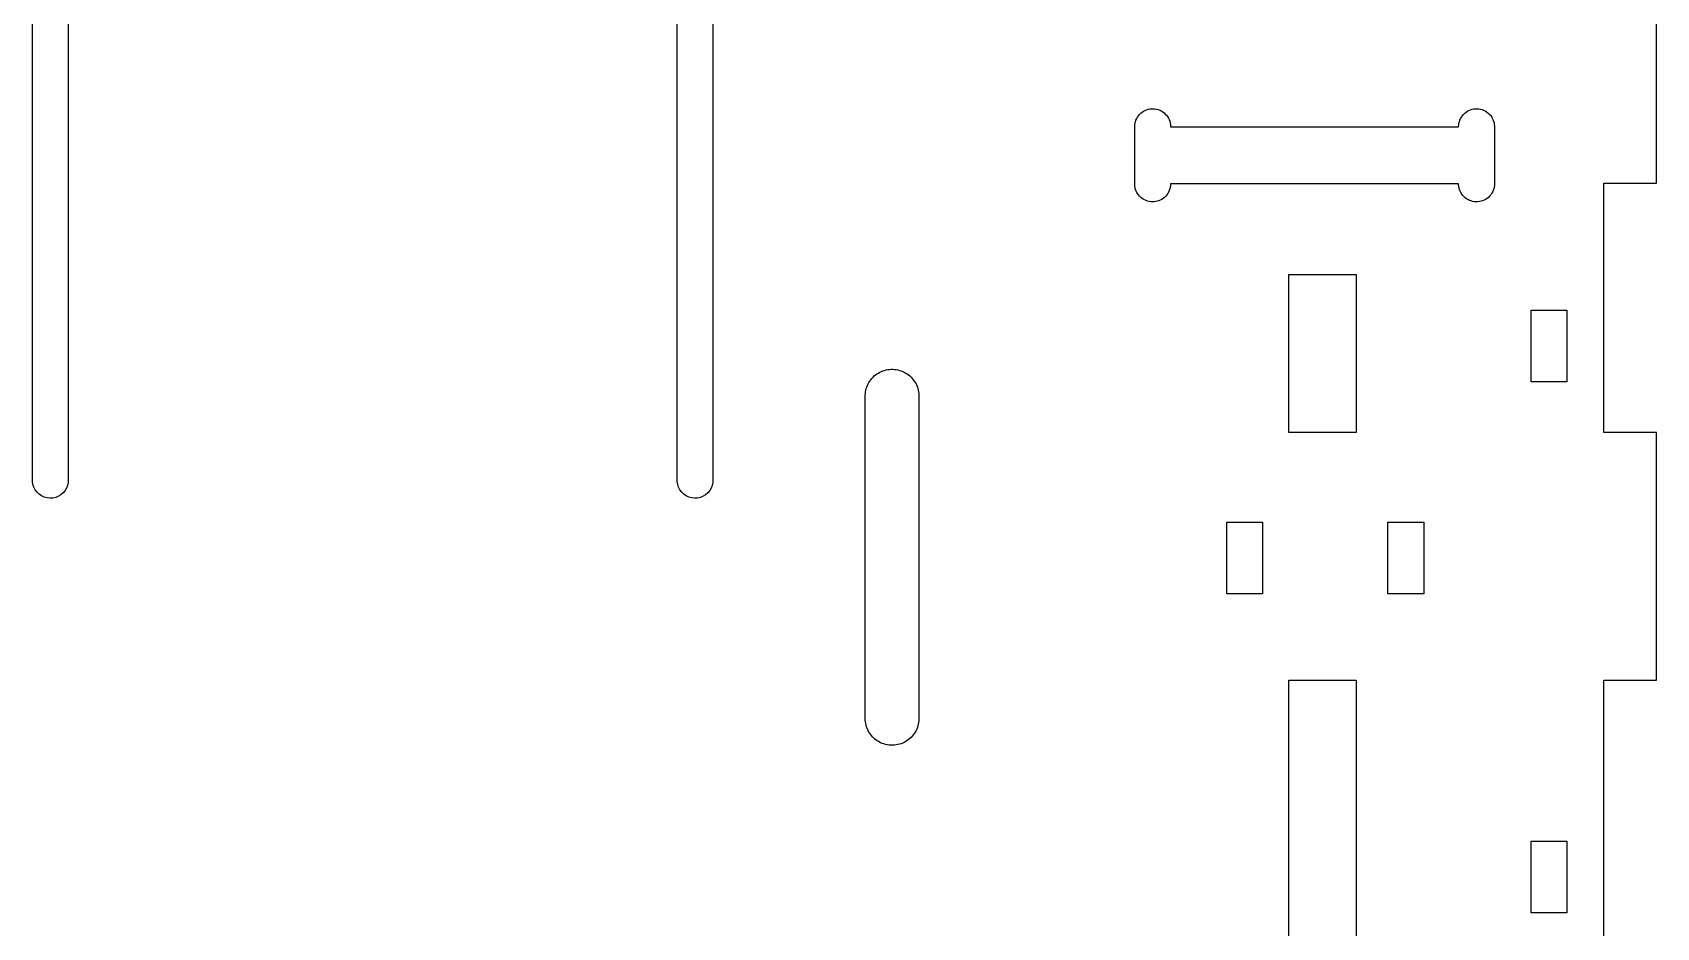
# Model space of a CAD drawing. Header units: metres. Extents: x -72 to 72, y -100 to 100.
# Drawn here: x -19 to 71.7, y 0 to 50 of the extents above; entities that cross this region are included whole.
import ezdxf

# ---------------------------------------------------------------- set-up
doc = ezdxf.new("R2010")
doc.units = ezdxf.units.M

msp = doc.modelspace()

# ---------------------------------------------------------------- linework, layer by layer
for p, q in [((-18.9971, 24.9247), (-19, 75)), ((-17, 75), (-17, 25)), ((17.0028, 24.9247), (17, 75)), ((19, 75), (19, 25)), ((71.686, 41.6001), (71.686, 69.7212)), ((42.7057, 45.2858), (42.7598, 45.3629)), ((42.7598, 45.3629), (42.821, 45.4345)), ((42.821, 45.4345), (42.8887, 45.5001)), ((42.8887, 45.5001), (42.9622, 45.559)), ((42.9622, 45.559), (43.041, 45.6107)), ((43.041, 45.6107), (43.1242, 45.6548)), ((43.1242, 45.6548), (43.2113, 45.6909)), ((43.2113, 45.6909), (43.3013, 45.7186)), ((43.3013, 45.7186), (43.3936, 45.7377)), ((43.3936, 45.7377), (43.4872, 45.748)), ((43.4872, 45.748), (43.5814, 45.7495)), ((43.5814, 45.7495), (43.6753, 45.7421)), ((43.6753, 45.7421), (43.7681, 45.7259)), ((43.7681, 45.7259), (43.859, 45.701)), ((43.859, 45.701), (43.9471, 45.6677)), ((43.9471, 45.6677), (44.0318, 45.6263)), ((44.0318, 45.6263), (44.1121, 45.5771)), ((44.1121, 45.5771), (44.1874, 45.5205)), ((44.1874, 45.5205), (44.2571, 45.4571)), ((44.2571, 45.4571), (44.3205, 45.3874)), ((44.3205, 45.3874), (44.3771, 45.3121)), ((60.7917, 45.2858), (60.8458, 45.3629)), ((60.8458, 45.3629), (60.907, 45.4345)), ((60.907, 45.4345), (60.9747, 45.5001)), ((60.9747, 45.5001), (61.0482, 45.559)), ((61.0482, 45.559), (61.1269, 45.6107)), ((61.1269, 45.6107), (61.2102, 45.6548)), ((61.2102, 45.6548), (61.2972, 45.6909)), ((61.2972, 45.6909), (61.3873, 45.7186)), ((61.3873, 45.7186), (61.4796, 45.7377)), ((61.4796, 45.7377), (61.5732, 45.748)), ((61.5732, 45.748), (61.6674, 45.7495)), ((61.6674, 45.7495), (61.7613, 45.7421)), ((61.7613, 45.7421), (61.8541, 45.7259)), ((61.8541, 45.7259), (61.945, 45.701)), ((61.945, 45.701), (62.0331, 45.6677)), ((62.0331, 45.6677), (62.1177, 45.6263)), ((62.1177, 45.6263), (62.1981, 45.5771)), ((62.1981, 45.5771), (62.2734, 45.5205)), ((62.2734, 45.5205), (62.3431, 45.4571)), ((62.3431, 45.4571), (62.4065, 45.3874)), ((62.4065, 45.3874), (62.4631, 45.3121)), ((42.55, 44.75), (42.5544, 44.8441)), ((42.5505, 41.5186), (42.55, 44.75)), ((42.5544, 44.8441), (42.5677, 44.9374)), ((42.5677, 44.9374), (42.5897, 45.029)), ((42.5897, 45.029), (42.6202, 45.1181)), ((42.6202, 45.1181), (42.659, 45.204)), ((42.659, 45.204), (42.7057, 45.2858)), ((44.3771, 45.3121), (44.4263, 45.2318)), ((44.4263, 45.2318), (44.4677, 45.1471)), ((44.4677, 45.1471), (44.5011, 45.059)), ((44.5011, 45.059), (44.5259, 44.9681)), ((44.5259, 44.9681), (44.5421, 44.8753)), ((44.5421, 44.8753), (44.5495, 44.7814)), ((44.5495, 44.7814), (44.5495, 44.75)), ((44.5495, 44.75), (60.636, 44.75)), ((60.636, 44.75), (60.6404, 44.8441)), ((60.6404, 44.8441), (60.6537, 44.9374)), ((60.6537, 44.9374), (60.6757, 45.029)), ((60.6757, 45.029), (60.7062, 45.1181)), ((60.7062, 45.1181), (60.745, 45.204)), ((60.745, 45.204), (60.7917, 45.2858)), ((62.4631, 45.3121), (62.5123, 45.2318)), ((62.5123, 45.2318), (62.5537, 45.1471)), ((62.5537, 45.1471), (62.587, 45.059)), ((62.587, 45.059), (62.6119, 44.9681)), ((62.6119, 44.9681), (62.6281, 44.8753)), ((62.6281, 44.8753), (62.6355, 44.7814)), ((62.6355, 44.7814), (62.636, 41.55)), ((42.5579, 41.4247), (42.5505, 41.5186)), ((42.5741, 41.3319), (42.5579, 41.4247)), ((42.5989, 41.241), (42.5741, 41.3319)), ((42.6322, 41.1529), (42.5989, 41.241)), ((42.6737, 41.0683), (42.6322, 41.1529)), ((42.7057, 41.0142), (42.6737, 41.0683)), ((42.7598, 40.9371), (42.7057, 41.0142)), ((42.821, 40.8655), (42.7598, 40.9371)), ((42.8887, 40.7999), (42.821, 40.8655)), ((44.279, 40.8655), (44.2113, 40.7999)), ((44.3401, 40.9371), (44.279, 40.8655)), ((44.3943, 41.0142), (44.3401, 40.9371)), ((44.441, 41.096), (44.3943, 41.0142)), ((44.4798, 41.1819), (44.441, 41.096)), ((44.5103, 41.271), (44.4798, 41.1819)), ((44.5323, 41.3626), (44.5103, 41.271)), ((44.5421, 41.4247), (44.5323, 41.3626)), ((44.5495, 41.5186), (44.5421, 41.4247)), ((60.6365, 41.55), (44.5495, 41.55)), ((44.5495, 41.55), (44.5495, 41.5186)), ((60.6365, 41.5186), (60.6365, 41.55)), ((60.6439, 41.4247), (60.6365, 41.5186)), ((60.6601, 41.3319), (60.6439, 41.4247)), ((60.6849, 41.241), (60.6601, 41.3319)), ((60.7182, 41.1529), (60.6849, 41.241)), ((60.7597, 41.0683), (60.7182, 41.1529)), ((60.8089, 40.9879), (60.7597, 41.0683)), ((60.8655, 40.9126), (60.8089, 40.9879)), ((60.9289, 40.8429), (60.8655, 40.9126)), ((60.9986, 40.7795), (60.9289, 40.8429)), ((62.3649, 40.8655), (62.2973, 40.7999)), ((62.4261, 40.9371), (62.3649, 40.8655)), ((62.4803, 41.0142), (62.4261, 40.9371)), ((62.527, 41.096), (62.4803, 41.0142)), ((62.5658, 41.1819), (62.527, 41.096)), ((62.5963, 41.271), (62.5658, 41.1819)), ((62.6183, 41.3626), (62.5963, 41.271)), ((62.6315, 41.4559), (62.6183, 41.3626)), ((62.636, 41.55), (62.6315, 41.4559)), ((68.7388, 41.6), (71.686, 41.6001)), ((68.7389, 27.6665), (68.7388, 41.6)), ((42.9622, 40.741), (42.8887, 40.7999)), ((43.0142, 40.7057), (42.9622, 40.741)), ((43.096, 40.659), (43.0142, 40.7057)), ((43.1819, 40.6202), (43.096, 40.659)), ((43.271, 40.5897), (43.1819, 40.6202)), ((43.3626, 40.5677), (43.271, 40.5897)), ((43.4559, 40.5544), (43.3626, 40.5677)), ((43.5186, 40.5505), (43.4559, 40.5544)), ((43.6128, 40.552), (43.5186, 40.5505)), ((43.7064, 40.5623), (43.6128, 40.552)), ((43.7987, 40.5814), (43.7064, 40.5623)), ((43.8887, 40.6091), (43.7987, 40.5814)), ((43.9758, 40.6452), (43.8887, 40.6091)), ((44.059, 40.6893), (43.9758, 40.6452)), ((44.1378, 40.741), (44.059, 40.6893)), ((44.2113, 40.7999), (44.1378, 40.741)), ((61.0739, 40.7229), (60.9986, 40.7795)), ((61.1542, 40.6737), (61.0739, 40.7229)), ((61.2388, 40.6322), (61.1542, 40.6737)), ((61.327, 40.599), (61.2388, 40.6322)), ((61.4178, 40.5741), (61.327, 40.599)), ((61.5107, 40.5579), (61.4178, 40.5741)), ((61.6046, 40.5505), (61.5107, 40.5579)), ((61.6988, 40.552), (61.6046, 40.5505)), ((61.7924, 40.5623), (61.6988, 40.552)), ((61.8847, 40.5814), (61.7924, 40.5623)), ((61.9747, 40.6091), (61.8847, 40.5814)), ((62.0618, 40.6452), (61.9747, 40.6091)), ((62.145, 40.6893), (62.0618, 40.6452)), ((62.2238, 40.741), (62.145, 40.6893)), ((62.2973, 40.7999), (62.2238, 40.741)), ((51.1543, 36.5), (54.9233, 36.5001)), ((51.1544, 27.6665), (51.1543, 36.5)), ((54.9233, 36.5001), (54.9233, 27.6665)), ((64.686, 30.5), (64.686, 34.5)), ((64.686, 34.5), (66.686, 34.5)), ((66.686, 34.5), (66.686, 30.5)), ((28.008, 30.8252), (28.0806, 30.8852)), ((28.0806, 30.8852), (28.1569, 30.9406)), ((28.1569, 30.9406), (28.2364, 30.9911)), ((28.2364, 30.9911), (28.319, 31.0365)), ((28.319, 31.0365), (28.4043, 31.0766)), ((28.4043, 31.0766), (28.4919, 31.1113)), ((28.4919, 31.1113), (28.5815, 31.1404)), ((28.5815, 31.1404), (28.6728, 31.1639)), ((28.6728, 31.1639), (28.7653, 31.1815)), ((28.7653, 31.1815), (28.8588, 31.1933)), ((28.8588, 31.1933), (28.9529, 31.1992)), ((28.9529, 31.1992), (29.0471, 31.1992)), ((29.0471, 31.1992), (29.1412, 31.1933)), ((29.1412, 31.1933), (29.2346, 31.1815)), ((29.2346, 31.1815), (29.3272, 31.1639)), ((29.3272, 31.1639), (29.4185, 31.1404)), ((29.4185, 31.1404), (29.5081, 31.1113)), ((29.5081, 31.1113), (29.5957, 31.0766)), ((29.5957, 31.0766), (29.681, 31.0365)), ((29.681, 31.0365), (29.7635, 30.9911)), ((29.7635, 30.9911), (29.8431, 30.9406)), ((29.8431, 30.9406), (29.9194, 30.8852)), ((29.9194, 30.8852), (29.992, 30.8252)), ((27.5067, 29.8412), (27.5185, 29.9346)), ((27.5185, 29.9346), (27.5361, 30.0272)), ((27.5361, 30.0272), (27.5596, 30.1185)), ((27.5596, 30.1185), (27.5887, 30.2081)), ((27.5887, 30.2081), (27.6234, 30.2957)), ((27.6234, 30.2957), (27.6635, 30.381)), ((27.6635, 30.381), (27.7089, 30.4636)), ((27.7089, 30.4636), (27.7594, 30.5431)), ((27.7594, 30.5431), (27.8148, 30.6194)), ((27.8148, 30.6194), (27.8748, 30.692)), ((27.8748, 30.692), (27.9393, 30.7607)), ((27.9393, 30.7607), (28.008, 30.8252)), ((29.992, 30.8252), (30.0607, 30.7607)), ((30.0607, 30.7607), (30.1252, 30.692)), ((30.1252, 30.692), (30.1852, 30.6194)), ((30.1852, 30.6194), (30.2406, 30.5431)), ((30.2406, 30.5431), (30.2911, 30.4636)), ((30.2911, 30.4636), (30.3365, 30.381)), ((30.3365, 30.381), (30.3766, 30.2957)), ((30.3766, 30.2957), (30.4113, 30.2081)), ((30.4113, 30.2081), (30.4404, 30.1185)), ((30.4404, 30.1185), (30.4639, 30.0272)), ((30.4639, 30.0272), (30.4815, 29.9346)), ((30.4815, 29.9346), (30.4933, 29.8412)), ((66.686, 30.5), (64.686, 30.5)), ((27.5, 11.7), (27.5007, 29.7471)), ((27.5007, 29.7471), (27.5067, 29.8412)), ((30.4933, 29.8412), (30.4993, 29.7471)), ((30.4993, 29.7471), (30.4993, 11.6529)), ((54.9233, 27.6665), (51.1544, 27.6665)), ((71.686, 27.6665), (68.7389, 27.6665)), ((71.686, 13.8334), (71.686, 27.6665)), ((-18.9716, 24.7635), (-18.9971, 24.9247)), ((-18.9202, 24.6086), (-18.9716, 24.7635)), ((-18.8443, 24.4642), (-18.9202, 24.6086)), ((-17.1006, 24.5629), (-17.1837, 24.4224)), ((-17.0415, 24.715), (-17.1006, 24.5629)), ((-17.0079, 24.8747), (-17.0415, 24.715)), ((-17, 25), (-17.0079, 24.8747)), ((17.0284, 24.7635), (17.0028, 24.9247)), ((17.0797, 24.6086), (17.0284, 24.7635)), ((17.1557, 24.4642), (17.0797, 24.6086)), ((18.8994, 24.5629), (18.8163, 24.4224)), ((18.9585, 24.715), (18.8994, 24.5629)), ((18.9921, 24.8747), (18.9585, 24.715)), ((19, 25), (18.9921, 24.8747)), ((-18.7459, 24.334), (-18.8443, 24.4642)), ((-18.6277, 24.2215), (-18.7459, 24.334)), ((-18.4927, 24.1298), (-18.6277, 24.2215)), ((-18.3446, 24.0613), (-18.4927, 24.1298)), ((-18.1874, 24.0177), (-18.3446, 24.0613)), ((-18.0251, 24.0003), (-18.1874, 24.0177)), ((-17.8622, 24.0096), (-18.0251, 24.0003)), ((-17.703, 24.0451), (-17.8622, 24.0096)), ((-17.5516, 24.1062), (-17.703, 24.0451)), ((-17.4122, 24.191), (-17.5516, 24.1062)), ((-17.2885, 24.2974), (-17.4122, 24.191)), ((-17.1837, 24.4224), (-17.2885, 24.2974)), ((17.254, 24.334), (17.1557, 24.4642)), ((17.3723, 24.2215), (17.254, 24.334)), ((17.5072, 24.1298), (17.3723, 24.2215)), ((17.6553, 24.0613), (17.5072, 24.1298)), ((17.8126, 24.0177), (17.6553, 24.0613)), ((17.9749, 24.0003), (17.8126, 24.0177)), ((18.1378, 24.0096), (17.9749, 24.0003)), ((18.297, 24.0451), (18.1378, 24.0096)), ((18.4484, 24.1062), (18.297, 24.0451)), ((18.5878, 24.191), (18.4484, 24.1062)), ((18.7115, 24.2974), (18.5878, 24.191)), ((18.8163, 24.4224), (18.7115, 24.2974)), ((47.686, 18.6667), (47.686, 22.6667)), ((47.686, 22.6667), (49.686, 22.6667)), ((49.686, 22.6667), (49.686, 18.6667)), ((56.686, 18.6667), (56.686, 22.6667)), ((56.686, 22.6667), (58.686, 22.6667)), ((58.686, 22.6667), (58.686, 18.6667)), ((49.686, 18.6667), (47.686, 18.6667)), ((58.686, 18.6667), (56.686, 18.6667)), ((51.1543, 13.8333), (54.9233, 13.8334)), ((51.1544, -2.86659), (51.1543, 13.8333)), ((54.9233, 13.8334), (54.9233, -2.86659)), ((68.7388, 13.8333), (71.686, 13.8334)), ((68.7389, -2.86659), (68.7388, 13.8333)), ((27.5029, 11.6058), (27.5, 11.7)), ((27.5118, 11.512), (27.5029, 11.6058)), ((27.5266, 11.4189), (27.5118, 11.512)), ((27.5471, 11.327), (27.5266, 11.4189)), ((27.5734, 11.2365), (27.5471, 11.327)), ((27.6053, 11.1478), (27.5734, 11.2365)), ((27.6427, 11.0613), (27.6053, 11.1478)), ((27.6855, 10.9774), (27.6427, 11.0613)), ((27.7335, 10.8963), (27.6855, 10.9774)), ((27.7865, 10.8183), (27.7335, 10.8963)), ((30.2911, 10.9364), (30.2406, 10.8569)), ((30.3365, 11.019), (30.2911, 10.9364)), ((30.3766, 11.1043), (30.3365, 11.019)), ((30.4113, 11.1919), (30.3766, 11.1043)), ((30.4404, 11.2815), (30.4113, 11.1919)), ((30.4639, 11.3728), (30.4404, 11.2815)), ((30.4815, 11.4653), (30.4639, 11.3728)), ((30.4933, 11.5588), (30.4815, 11.4653)), ((30.4993, 11.6529), (30.4933, 11.5588)), ((27.8442, 10.7439), (27.7865, 10.8183)), ((27.9065, 10.6732), (27.8442, 10.7439)), ((27.9732, 10.6065), (27.9065, 10.6732)), ((28.0439, 10.5442), (27.9732, 10.6065)), ((28.1183, 10.4865), (28.0439, 10.5442)), ((28.1963, 10.4335), (28.1183, 10.4865)), ((28.2774, 10.3855), (28.1963, 10.4335)), ((28.3613, 10.3428), (28.2774, 10.3855)), ((28.4478, 10.3053), (28.3613, 10.3428)), ((28.5365, 10.2734), (28.4478, 10.3053)), ((28.627, 10.2471), (28.5365, 10.2734)), ((28.7189, 10.2266), (28.627, 10.2471)), ((28.812, 10.2118), (28.7189, 10.2266)), ((28.9058, 10.203), (28.812, 10.2118)), ((29, 10.2), (28.9058, 10.203)), ((29.0471, 10.2007), (29, 10.2)), ((29.1412, 10.2066), (29.0471, 10.2007)), ((29.2346, 10.2185), (29.1412, 10.2066)), ((29.3272, 10.2361), (29.2346, 10.2185)), ((29.4185, 10.2596), (29.3272, 10.2361)), ((29.5081, 10.2887), (29.4185, 10.2596)), ((29.5957, 10.3234), (29.5081, 10.2887)), ((29.681, 10.3635), (29.5957, 10.3234)), ((29.7635, 10.4089), (29.681, 10.3635)), ((29.8431, 10.4594), (29.7635, 10.4089)), ((29.9194, 10.5148), (29.8431, 10.4594)), ((29.992, 10.5748), (29.9194, 10.5148)), ((30.0607, 10.6393), (29.992, 10.5748)), ((30.1252, 10.708), (30.0607, 10.6393)), ((30.1852, 10.7806), (30.1252, 10.708)), ((30.2406, 10.8569), (30.1852, 10.7806)), ((64.686, 0.84363), (64.686, 4.84363)), ((64.686, 4.84363), (66.686, 4.84363)), ((66.686, 4.84363), (66.686, 0.84363)), ((66.686, 0.84363), (64.686, 0.84363))]:
    msp.add_line(p, q)

doc.saveas('drawing.dxf')
